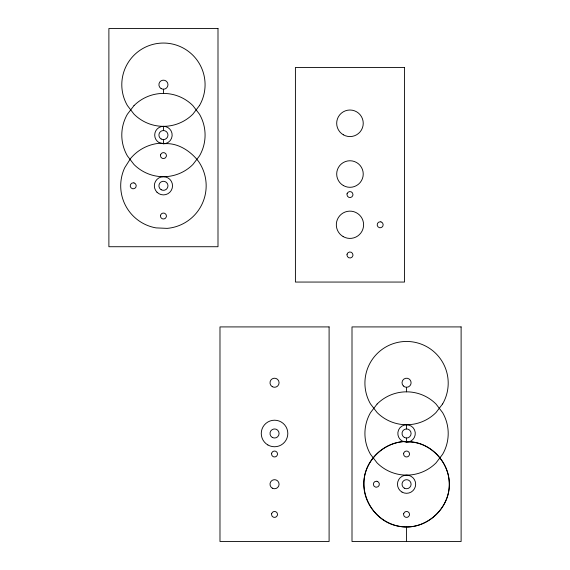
<?xml version="1.0" encoding="UTF-8"?>
<svg xmlns="http://www.w3.org/2000/svg" width="570" height="570" viewBox="0 0 570 570"><rect width="100%" height="100%" fill="white"/><g stroke="black" fill="none" stroke-linecap="round" stroke-linejoin="round"><path stroke-width="0.85" d="M163.44 143.797C177.17 142.236 190.309 150.737 198.424 161.267A42.736 42.736 0 0 1 167.195 228.37L156.045 227.893A42.736 42.736 0 0 1 124.695 167.772L130.68 158.353A42.736 42.736 0 0 1 159.686 143.234L165.699 143.498A8.728 8.728 0 0 0 171 130.701A8.728 8.728 0 0 0 157.263 128.891A8.728 8.728 0 0 0 159.073 142.628L163.44 143.797L163.44 139.614M406.56 442.206C428.027 440.353 447.322 459.584 449.132 480.46C452.01 507.386 425.747 531.482 399.171 526.309C372.424 522.12 355.944 490.514 367.821 466.182C374.397 452.651 387.842 443.218 402.805 441.643C405.526 441.501 408.462 442.605 410.927 441.038A8.728 8.728 0 0 0 413.25 427.87A8.728 8.728 0 0 0 399.876 427.87A8.728 8.728 0 0 0 402.199 441.038L406.56 442.206L406.56 438.024M406.56 526.951C429.438 527.093 449.438 507.086 449.295 484.215C449.438 461.344 429.438 441.337 406.56 441.479C383.688 441.337 363.681 461.344 363.824 484.215C363.681 507.086 383.688 527.093 406.56 526.951L406.56 541.5M406.56 387.286L406.56 391.832M406.56 424.75L406.56 428.932M163.44 89.241L163.44 93.423M163.44 126.333L163.44 130.523M160.541 154.812L160.434 155.589A3 3 0 0 0 166.333 156.365L166.44 155.589A3 3 0 0 0 160.541 154.812M160.541 215.239L160.434 216.016A3 3 0 0 0 166.333 216.792L166.44 216.016A3 3 0 0 0 160.541 215.239M271.641 453.228L271.534 454.005A3 3 0 0 0 277.433 454.782L277.54 454.005A3 3 0 0 0 271.641 453.228M271.641 513.648L271.534 514.425A3 3 0 0 0 277.433 515.202L277.54 514.425A3 3 0 0 0 271.641 513.648M347.066 193.786L346.966 194.562A3 3 0 0 0 352.866 195.339L352.965 194.562A3 3 0 0 0 347.066 193.786M347.066 254.206L346.966 254.982A3 3 0 0 0 352.866 255.759L352.965 254.982A3 3 0 0 0 347.066 254.206M403.667 453.228L403.56 454.005A3 3 0 0 0 409.459 454.782L409.566 454.005A3 3 0 0 0 403.667 453.228M403.667 513.648L403.56 514.425A3 3 0 0 0 409.459 515.202L409.566 514.425A3 3 0 0 0 403.667 513.648M133.993 105.621L127.374 114.242A41.646 41.646 0 0 0 127.374 155.888L133.993 164.509A41.646 41.646 0 0 0 192.888 164.509L199.5 155.888A41.646 41.646 0 0 0 199.5 114.242L192.888 105.621A41.646 41.646 0 0 0 133.993 105.621M199.5 105.514L192.888 114.142A41.646 41.646 0 0 1 133.993 114.142L127.374 105.514A41.646 41.646 0 0 1 163.44 43.049A41.646 41.646 0 0 1 199.5 105.514M377.112 404.03L370.5 412.659A41.646 41.646 0 0 0 370.5 454.304L377.112 462.926A41.646 41.646 0 0 0 436.007 462.926L442.626 454.304A41.646 41.646 0 0 0 442.626 412.659L436.007 404.03A41.646 41.646 0 0 0 377.112 404.03M442.626 403.93L436.007 412.552A41.646 41.646 0 0 1 377.112 412.552L370.5 403.93A41.646 41.646 0 0 1 406.56 341.459A41.646 41.646 0 0 1 442.626 403.93M217.996 28.5L108.884 28.5L108.884 246.724L217.996 246.724L217.996 28.5M404.522 67.467L295.41 67.467L295.41 282.057L404.522 282.057L404.522 67.467M329.097 326.916L219.984 326.916L219.984 541.5L329.097 541.5L329.097 326.916M461.116 326.916L352.004 326.916L352.004 541.5L461.116 541.5L461.116 326.916M134 182.906L133.223 182.799A3 3 0 0 0 132.447 188.698L133.223 188.805A3 3 0 0 0 134 182.906M380.952 221.873L380.176 221.773A3 3 0 0 0 379.399 227.672L380.176 227.772A3 3 0 0 0 380.952 221.873M377.126 481.315L376.35 481.215A3 3 0 0 0 375.573 487.115L376.35 487.215A3 3 0 0 0 377.126 481.315M343.325 185.528A13.274 13.274 0 0 0 363.24 174.035A13.274 13.274 0 0 0 343.325 162.536A13.274 13.274 0 0 0 343.325 185.528M343.325 134.798A13.274 13.274 0 0 0 363.24 123.298A13.274 13.274 0 0 0 343.325 111.798A13.274 13.274 0 0 0 343.325 134.798M343.147 236.586A13.637 13.637 0 0 0 363.603 224.772A13.637 13.637 0 0 0 343.147 212.959A13.637 13.637 0 0 0 343.147 236.586M404.287 437.418A4.546 4.546 0 0 0 411.105 433.478A4.546 4.546 0 0 0 404.287 429.545A4.546 4.546 0 0 0 404.287 437.418M403.346 385.954A4.546 4.546 0 0 0 410.956 383.916A4.546 4.546 0 0 0 405.384 378.352A4.546 4.546 0 0 0 403.346 385.954M402.014 492.088A9.091 9.091 0 0 0 415.658 484.215A9.091 9.091 0 0 0 402.014 476.342A9.091 9.091 0 0 0 402.014 492.088M404.287 488.155A4.546 4.546 0 0 0 411.105 484.215A4.546 4.546 0 0 0 404.287 480.282A4.546 4.546 0 0 0 404.287 488.155M161.167 139.002A4.546 4.546 0 0 0 167.986 135.069A4.546 4.546 0 0 0 161.167 131.129A4.546 4.546 0 0 0 161.167 139.002M161.167 88.628A4.546 4.546 0 0 0 167.986 84.695A4.546 4.546 0 0 0 161.167 80.755A4.546 4.546 0 0 0 161.167 88.628M157.007 192.233A9.091 9.091 0 0 0 172.218 188.157A9.091 9.091 0 0 0 161.082 177.021A9.091 9.091 0 0 0 157.007 192.233M161.167 189.739A4.546 4.546 0 0 0 167.986 185.806A4.546 4.546 0 0 0 161.167 181.866A4.546 4.546 0 0 0 161.167 189.739M272.268 437.418A4.546 4.546 0 0 0 279.086 433.478A4.546 4.546 0 0 0 272.268 429.545A4.546 4.546 0 0 0 272.268 437.418M272.268 386.681A4.546 4.546 0 0 0 279.086 382.741A4.546 4.546 0 0 0 272.268 378.808A4.546 4.546 0 0 0 272.268 386.681M272.268 488.155A4.546 4.546 0 0 0 279.086 484.215A4.546 4.546 0 0 0 272.268 480.282A4.546 4.546 0 0 0 272.268 488.155M267.9 444.978A13.274 13.274 0 0 0 287.814 433.478A13.274 13.274 0 0 0 267.9 421.985A13.274 13.274 0 0 0 267.9 444.978"/></g></svg>
